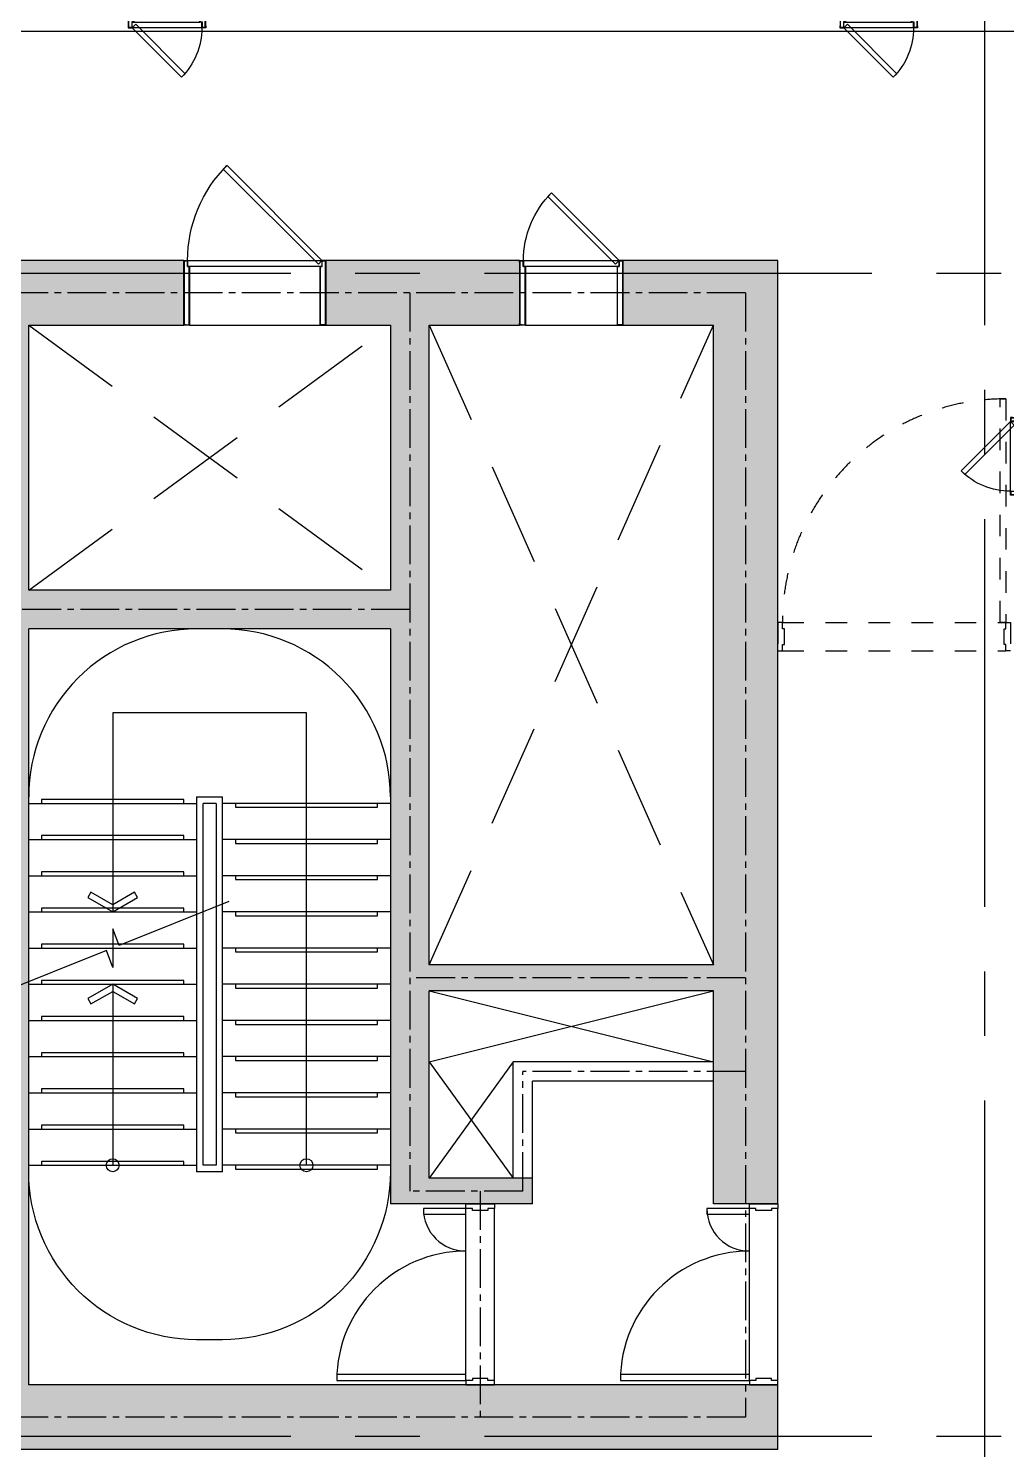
# Model space of a CAD drawing. Header units: millimetres. Extents: x 10000 to 302800, y 6800 to 229018.
# Drawn here: x 223176 to 230748, y 143137 to 154133 of the extents above; entities that cross this region are included whole.
import ezdxf

# ---------------------------------------------------------------- set-up
doc = ezdxf.new("R2010")
doc.units = ezdxf.units.MM
doc.header["$LTSCALE"] = 400
doc.header["$MEASUREMENT"] = 0
for name, pattern in [('X-CORE_6~19F$0$CEN', [62, 60, -1, 0, -1]), ('X-CORE_6~19F$0$CENTER2', [1.125, 0.75, -0.125, 0.125, -0.125]), ('X-CORE_6~19F$0$DASHED', [3, 2, -1]), ('X-F_Exit_7F~20F$0$18$0$STYLE_19', [0.83328, 0.41656, -0.41672]), ('X-GRID_5~ROOF$0$CENTER2', [1.125, 0.75, -0.125, 0.125, -0.125])]:
    doc.linetypes.add(name, pattern=pattern)
doc.layers.get('0').update_dxf_attribs({"linetype": 'CONTINUOUS'})
for name, color, linetype in [('A-DIM1', 7, 'CONTINUOUS'), ('X-CORE_6~19F$0$A-CEN2', 8, 'X-CORE_6~19F$0$CENTER2'), ('X-CORE_6~19F$0$A-CON', 2, 'CONTINUOUS'), ('X-CORE_6~19F$0$A-DOOR', 4, 'CONTINUOUS'), ('X-CORE_6~19F$0$A-DOORF', 9, 'CONTINUOUS'), ('X-CORE_6~19F$0$A-ELE4', 8, 'CONTINUOUS'), ('X-CORE_6~19F$0$A-ETC', 9, 'CONTINUOUS'), ('X-CORE_6~19F$0$A-HAT', 252, 'CONTINUOUS'), ('X-CORE_6~19F$0$A-HR', 6, 'CONTINUOUS'), ('X-CORE_6~19F$0$A-OPEN1', 1, 'X-CORE_6~19F$0$CEN'), ('X-CORE_6~19F$0$A-OPEN2', 9, 'X-CORE_6~19F$0$DASHED'), ('X-CORE_6~19F$0$A-STR', 4, 'CONTINUOUS'), ('X-CORE_6~19F$0$A-SYM', 7, 'CONTINUOUS'), ('X-CORE_6~19F$0$A-WALD', 7, 'CONTINUOUS'), ('X-F_Exit_7F~20F$0$A-FSD', 4, 'CONTINUOUS'), ('X-GRID_5~ROOF$0$A-CEN1', 1, 'X-GRID_5~ROOF$0$CENTER2'), ('X-INT-HOTEL-8F$0$A-DOOR', 4, 'CONTINUOUS'), ('X-ROOM TYPE-SR-1.3+1.7Bay$0$.WA_Wall-Finish', 252, 'CONTINUOUS'), ('X-ROOM TYPE-SR-3Bay$0$.WA_Wall-Finish', 252, 'CONTINUOUS')]:
    doc.layers.add(name, color=color, linetype=linetype)

# ---------------------------------------------------------------- blocks, each defined once
blk = doc.blocks.new('X-CORE_6~19F$0$201105_FSD(1300)')
at = {"layer": 'X-CORE_6~19F$0$A-DOOR'}
for points in [[(52494, 126259), (52494, 126304), (52164, 126304), (52164, 126259)], [(52714, 126339), (52714, 126304), (52664, 126304), (52664, 126289), (52544, 126289), (52544, 126304), (52494, 126304), (52494, 126339)], [(52494, 124974), (52494, 125019), (51494, 125019), (51494, 124974)], [(52714, 124939), (52714, 124974), (52664, 124974), (52664, 124989), (52544, 124989), (52544, 124974), (52494, 124974), (52494, 124939)]]:
    blk.add_lwpolyline(points, close=True, dxfattribs=at)
at = {"layer": 'X-CORE_6~19F$0$A-DOORF'}
for centre, radius, start, end in [((52494, 126304), 330, 180, 270), ((52494, 124974), 1000, 90, 180)]:
    blk.add_arc(centre, radius, start, end, dxfattribs=at)
at = {"layer": 'X-CORE_6~19F$0$A-ELE4'}
for p, q in [((52494, 124974), (52494, 126304)), ((52714, 124974), (52714, 126304))]:
    blk.add_line(p, q, dxfattribs=at)
blk = doc.blocks.new('*U113')
at = {"layer": 'X-CORE_6~19F$0$A-DOOR', "color": 8}
for p, q in [((770, 0), (30, 0)), ((45, -45), (755, -45)), ((755, -500), (45, -500))]:
    blk.add_line(p, q, dxfattribs=at)
at = {"layer": 'X-CORE_6~19F$0$A-DOOR'}
for points in [[(553, 523), (30, 0), (58, -28), (582, 495)], [(2, -15), (2, -15), (2, -15), (0, -15), (0, 0), (30, 0), (30, -45), (45, -45), (45, -500), (0, -500), (0, -485), (2, -485), (2, -485), (2, -485), (2, -498), (43, -498), (43, -47), (28, -47), (28, -2), (2, -2)], [(798, -15), (798, -15), (798, -15), (800, -15), (800, 0), (770, 0), (770, -45), (755, -45), (755, -500), (800, -500), (800, -485), (798, -485), (798, -485), (798, -485), (798, -498), (757, -498), (757, -47), (772, -47), (772, -2), (798, -2)]]:
    blk.add_lwpolyline(points, close=True, dxfattribs=at)
at = {"layer": 'X-CORE_6~19F$0$A-DOOR', "color": 8}
for points in [[(20, -498), (2, -498), (2, -2), (20, -2), (20, -3), (3, -3), (3, -497), (20, -497)], [(780, -498), (798, -498), (798, -2), (780, -2), (780, -3), (797, -3), (797, -497), (780, -497)]]:
    blk.add_lwpolyline(points, close=True, dxfattribs=at)
blk.add_arc((30, 0), 740, 0, 45, dxfattribs=at)
blk = doc.blocks.new('*U114')
at = {"layer": 'X-CORE_6~19F$0$A-DOOR', "color": 8}
for p, q in [((1070, 0), (30, 0)), ((45, -45), (1055, -45)), ((1055, -500), (45, -500))]:
    blk.add_line(p, q, dxfattribs=at)
at = {"layer": 'X-CORE_6~19F$0$A-DOOR'}
for points in [[(765, 735), (30, 0), (58, -28), (794, 707)], [(2, -15), (2, -15), (2, -15), (0, -15), (0, 0), (30, 0), (30, -45), (45, -45), (45, -500), (0, -500), (0, -485), (2, -485), (2, -485), (2, -485), (2, -498), (43, -498), (43, -47), (28, -47), (28, -2), (2, -2)], [(1098, -15), (1098, -15), (1098, -15), (1100, -15), (1100, 0), (1070, 0), (1070, -45), (1055, -45), (1055, -500), (1100, -500), (1100, -485), (1098, -485), (1098, -485), (1098, -485), (1098, -498), (1057, -498), (1057, -47), (1072, -47), (1072, -2), (1098, -2)]]:
    blk.add_lwpolyline(points, close=True, dxfattribs=at)
at = {"layer": 'X-CORE_6~19F$0$A-DOOR', "color": 8}
for points in [[(20, -498), (2, -498), (2, -2), (20, -2), (20, -3), (3, -3), (3, -497), (20, -497)], [(1080, -498), (1098, -498), (1098, -2), (1080, -2), (1080, -3), (1097, -3), (1097, -497), (1080, -497)]]:
    blk.add_lwpolyline(points, close=True, dxfattribs=at)
blk.add_arc((30, 0), 1040, 0, 45, dxfattribs=at)
blk = doc.blocks.new('X-CORE_6~19F$0$201207_점검구 수정용_JANG')
at = {"layer": 'X-CORE_6~19F$0$A-DOOR', "xscale": -1, "rotation": 359.9999999999994}
for name, p in [('*U114', (220699, 56871)), ('*U113', (222999, 56871))]:
    blk.add_blockref(name, p, dxfattribs=at)
blk = doc.blocks.new('X-CORE_6~19F')
at = {"layer": 'X-CORE_6~19F$0$A-HAT'}
h = blk.add_hatch(dxfattribs=at)
h.set_pattern_fill('AR-CONC', color=256)
h.set_pattern_definition([(50, (0, 0), (182.18467, -15.93909), [19.05, -209.55]), (355, (0, 0), (-35.24283, 191.05664), [15.24, -167.64]), (100.451, (15.18, -1.33), (146.9425, 175.11669), [16.19, -178.09]), (46.1842, (0, 50.8), (271.07904, -42.04233), [28.575, -314.325]), (96.6356, (22.6, 47.3), (237.40423, 247.42556), [24.285, -267.135]), (351.184, (0, 50.8), (237.4046, 247.42512), [22.86, -251.46]), (21, (25.4, 38.1), (151.61488, -102.26552), [19.05, -209.55]), (326, (25.4, 38.1), (61.80203, 184.18797), [15.24, -167.64]), (71.4514, (38.03, 29.58), (213.41649, 81.92286), [16.19, -178.09]), (37.5, (0, 0), (3.088603, 84.555039), [0, -165.608, 0, -170.18, 0, -168.275]), (7.5, (0, 0), (66.819663, 100.180575), [0, -97.028, 0, -161.798, 0, -64.135]), (327.5, (-56.64, 0), (135.590595, -5.728744), [0, -63.5, 0, -198.12, 0, -262.89]), (317.5, (-82.04, 0), (148.12918, 25.42649), [0, -82.55, 0, -131.572, 0, -186.69])])
h.paths.add_polyline_path([(217129, 48171), (214449, 48171), (214449, 49471), (218099, 49471), (218099, 48171), (217929, 48171), (217929, 47671), (224199, 47671), (224199, 48171), (218399, 48171), (218399, 54021), (221199, 54021), (221199, 49571), (222299, 49571), (222299, 49771), (221499, 49771), (221499, 51221), (223699, 51221), (223699, 49571), (224199, 49571), (224199, 56871), (222999, 56871), (222999, 56371), (223699, 56371), (223699, 51421), (221499, 51421), (221499, 56371), (222199, 56371), (222199, 56871), (220699, 56871), (220699, 56371), (221199, 56371), (221199, 54321), (218399, 54321), (218399, 56371), (219599, 56371), (219599, 56871), (215399, 56871), (215399, 56371), (218099, 56371), (218099, 55371), (214149, 55371), (214149, 55071), (215099, 55071), (215099, 54421), (215399, 54421), (215399, 55071), (218099, 55071), (218099, 49671), (215399, 49671), (215399, 50321), (215099, 50321), (215099, 49671), (214149, 49671), (214149, 48171), (212699, 48171), (212699, 55071), (212799, 55071), (212799, 55371), (212699, 55371), (212699, 56871), (212399, 56871), (212399, 47671), (217129, 47671)])
h.paths.add_polyline_path([(215399, 53021), (215099, 53021), (215099, 51721), (215399, 51721)], flags=17)
h.paths.add_polyline_path([(209599, 48821), (209299, 48821), (209299, 48171), (206599, 48171), (206599, 56371), (209299, 56371), (209299, 55721), (209599, 55721), (209599, 56871), (205899, 56871), (205899, 56371), (206299, 56371), (206299, 53871), (203599, 53871), (203599, 56371), (205099, 56371), (205099, 56871), (203299, 56871), (203299, 52921), (203599, 52921), (203599, 53571), (206299, 53571), (206299, 48171), (203599, 48171), (203599, 48821), (203299, 48821), (203299, 47671), (209599, 47671)])
h.paths.add_polyline_path([(209599, 51571), (209299, 51571), (209299, 50221), (209599, 50221)], flags=17)
h.paths.add_polyline_path([(209599, 54321), (209299, 54321), (209299, 52971), (209599, 52971)], flags=17)
h.paths.add_polyline_path([(203599, 51521), (203299, 51521), (203299, 50221), (203599, 50221)], flags=17)
h.paths.add_polyline_path([(200099, 48821), (199799, 48821), (199799, 48171), (197099, 48171), (197099, 53571), (199799, 53571), (199799, 52921), (200099, 52921), (200099, 56871), (198999, 56871), (198999, 56371), (199799, 56371), (199799, 53871), (197099, 53871), (197099, 56371), (197899, 56371), (197899, 56871), (195849, 56871), (195849, 56371), (196799, 56371), (196799, 54471), (193999, 54471), (193999, 56371), (195049, 56371), (195049, 56871), (193699, 56871), (193699, 49771), (192949, 49771), (192949, 49571), (193999, 49571), (193999, 54171), (196799, 54171), (196799, 48171), (192499, 48171), (192499, 47671), (200099, 47671)])
h.paths.add_polyline_path([(200099, 51521), (199799, 51521), (199799, 50221), (200099, 50221)], flags=17)
h.paths.add_polyline_path([(191099, 49621), (190799, 49621), (190799, 48971), (188099, 48971), (188099, 54371), (190799, 54371), (190799, 53721), (191099, 53721), (191099, 54371), (192299, 54371), (192299, 56871), (189801, 56871), (189801, 56371), (191999, 56371), (191999, 54671), (188099, 54671), (188099, 56371), (188999, 56371), (188999, 56871), (187349, 56871), (187349, 56371), (187599, 56371), (187599, 48171), (185999, 48171), (185999, 56371), (186249, 56371), (186249, 56871), (185799, 56871), (185799, 47671), (191099, 47671)])
h.paths.add_polyline_path([(188099, 48171), (188099, 48771), (190799, 48771), (190799, 48171)], flags=16)
h.paths.add_polyline_path([(191099, 52321), (190799, 52321), (190799, 51021), (191099, 51021)], flags=17)
at = {"layer": 'X-CORE_6~19F$0$A-CEN2'}
for p, q in [((223949, 56621), (212549, 56621)), ((221349, 56621), (221349, 49671)), ((223949, 56621), (223949, 47921)), ((221349, 54171), (218249, 54171)), ((223949, 51321), (221349, 51321)), ((223949, 50596), (222224, 50596)), ((222224, 49671), (222224, 50596)), ((222224, 49671), (221349, 49671)), ((221894, 49671), (221894, 47921)), ((223949, 47921), (212549, 47921))]:
    blk.add_line(p, q, dxfattribs=at)
at = {"layer": 'X-CORE_6~19F$0$A-CON', "ltscale": 10}
for p, q in [((219599, 56871), (215399, 56871)), ((219599, 56371), (219599, 56871)), ((220699, 56871), (220699, 56371)), ((222199, 56871), (220699, 56871)), ((222199, 56871), (222199, 56371)), ((224199, 56871), (222999, 56871)), ((222999, 56871), (222999, 56371)), ((224199, 49571), (224199, 56871)), ((218399, 56371), (219599, 56371)), ((218399, 54321), (218399, 56371)), ((220699, 56371), (221199, 56371)), ((221199, 56371), (221199, 54321)), ((221499, 51421), (221499, 56371)), ((221499, 56371), (222199, 56371)), ((222999, 56371), (223699, 56371)), ((223699, 51421), (223699, 56371)), ((221199, 54321), (218399, 54321)), ((218399, 48171), (218399, 54021)), ((221199, 54021), (218399, 54021)), ((221199, 54021), (221199, 49571)), ((223699, 51421), (221499, 51421)), ((221499, 49771), (221499, 51221)), ((223699, 51221), (221499, 51221)), ((223699, 49571), (223699, 51221)), ((222299, 49771), (221499, 49771)), ((222299, 49571), (222299, 49771)), ((222299, 49571), (221199, 49571)), ((224199, 49571), (223699, 49571)), ((224199, 48171), (218399, 48171)), ((224199, 47671), (224199, 48171)), ((224199, 47671), (217929, 47671))]:
    blk.add_line(p, q, dxfattribs=at)
at = {"layer": 'X-CORE_6~19F$0$A-ELE4'}
for points in [[(219599, 52671), (219599, 52701), (218499, 52701), (218499, 52671)], [(219999, 52671), (219999, 52641), (221099, 52641), (221099, 52671)], [(219599, 52391), (219599, 52421), (218499, 52421), (218499, 52391)], [(219999, 52391), (219999, 52361), (221099, 52361), (221099, 52391)], [(219599, 52111), (219599, 52141), (218499, 52141), (218499, 52111)], [(219999, 52111), (219999, 52081), (221099, 52081), (221099, 52111)], [(219599, 51831), (219599, 51861), (218499, 51861), (218499, 51831)], [(219999, 51831), (219999, 51801), (221099, 51801), (221099, 51831)], [(219599, 51551), (219599, 51581), (218499, 51581), (218499, 51551)], [(219999, 51551), (219999, 51521), (221099, 51521), (221099, 51551)], [(219599, 51271), (219599, 51301), (218499, 51301), (218499, 51271)], [(219999, 51271), (219999, 51241), (221099, 51241), (221099, 51271)], [(219599, 50991), (219599, 51021), (218499, 51021), (218499, 50991)], [(219999, 50991), (219999, 50961), (221099, 50961), (221099, 50991)], [(219599, 50711), (219599, 50741), (218499, 50741), (218499, 50711)], [(219999, 50711), (219999, 50681), (221099, 50681), (221099, 50711)], [(219599, 50431), (219599, 50461), (218499, 50461), (218499, 50431)], [(219999, 50431), (219999, 50401), (221099, 50401), (221099, 50431)], [(219599, 50151), (219599, 50181), (218499, 50181), (218499, 50151)], [(219999, 50151), (219999, 50121), (221099, 50121), (221099, 50151)], [(219599, 49871), (219599, 49901), (218499, 49901), (218499, 49871)], [(219999, 49871), (219999, 49841), (221099, 49841), (221099, 49871)]]:
    blk.add_lwpolyline(points, dxfattribs=at)
at = {"layer": 'X-CORE_6~19F$0$A-ETC', "flags": 128}
for points in [[(221199, 52721, 0.414214), (219899, 54021), (219699, 54021, 0.414214), (218399, 52721)], [(221199, 49821, -0.414214), (219899, 48521), (219699, 48521, -0.414214), (218399, 49821)]]:
    blk.add_lwpolyline(points, format="xyb", dxfattribs=at)
at = {"layer": 'X-CORE_6~19F$0$A-HR'}
for p, q in [((219699, 52721), (219699, 49821)), ((219699, 52721), (219899, 52721)), ((219899, 49821), (219899, 52721)), ((219749, 49871), (219749, 52671)), ((219849, 52671), (219749, 52671)), ((219849, 52671), (219849, 49871)), ((219899, 49821), (219699, 49821)), ((219849, 49871), (219749, 49871))]:
    blk.add_line(p, q, dxfattribs=at)
at = {"layer": 'X-CORE_6~19F$0$A-OPEN1', "ltscale": 0.3}
for p, q in [((221499, 50671), (223699, 51221)), ((221499, 51221), (223699, 50671)), ((221499, 50671), (222149, 49771)), ((222149, 50671), (221499, 49771))]:
    blk.add_line(p, q, dxfattribs=at)
at = {"layer": 'X-CORE_6~19F$0$A-OPEN2'}
for p, q in [((218399, 56371), (221199, 54321)), ((218399, 54321), (221199, 56371)), ((221499, 56371), (223699, 51421)), ((221499, 51421), (223699, 56371))]:
    blk.add_line(p, q, dxfattribs=at)
at = {"layer": 'X-CORE_6~19F$0$A-STR'}
for p, q in [((218399, 52671), (219699, 52671)), ((221199, 52671), (219899, 52671)), ((218399, 52391), (219699, 52391)), ((221199, 52391), (219899, 52391)), ((218399, 52111), (219699, 52111)), ((221199, 52111), (219899, 52111)), ((218399, 51831), (219699, 51831)), ((221199, 51831), (219899, 51831)), ((218399, 51551), (219699, 51551)), ((221199, 51551), (219899, 51551)), ((218399, 51271), (219699, 51271)), ((221199, 51271), (219899, 51271)), ((218399, 50991), (219699, 50991)), ((221199, 50991), (219899, 50991)), ((218399, 50711), (219699, 50711)), ((221199, 50711), (219899, 50711)), ((218399, 50431), (219699, 50431)), ((221199, 50431), (219899, 50431)), ((218399, 50151), (219699, 50151)), ((221199, 50151), (219899, 50151)), ((218399, 49871), (219699, 49871)), ((221199, 49871), (219899, 49871))]:
    blk.add_line(p, q, dxfattribs=at)
at = {"layer": 'X-CORE_6~19F$0$A-SYM'}
for points in [[(220549, 49871), (220549, 53371), (219049, 53371), (219049, 51831)], [(219949, 51911), (219098, 51571), (219049, 51701), (219049, 51401), (219000, 51532), (218149, 51191)], [(219049, 51271), (219049, 49871)]]:
    blk.add_lwpolyline(points, dxfattribs=at)
for points in [[(219241, 51942), (219217, 51984), (219049, 51887), (218881, 51984), (218857, 51942), (219049, 51831)], [(218857, 51160), (218881, 51119), (219049, 51216), (219217, 51119), (219241, 51160), (219049, 51271)]]:
    blk.add_lwpolyline(points, close=True, dxfattribs=at)
for centre in [(219049, 49871), (220549, 49871)]:
    blk.add_circle(centre, 50, dxfattribs=at)
at = {"layer": 'X-CORE_6~19F$0$A-WALD', "linetype": 'ByBlock'}
for p, q in [((223699, 50671), (222149, 50671)), ((222149, 49771), (222149, 50671)), ((223699, 50521), (222299, 50521)), ((222299, 49771), (222299, 50521))]:
    blk.add_line(p, q, dxfattribs=at)
at = {"layer": 'X-CORE_6~19F$0$A-DOOR'}
for name, p in [('X-CORE_6~19F$0$201207_점검구 수정용_JANG', (0, 0)), ('X-CORE_6~19F$0$201105_FSD(1300)', (169290, -76768)), ('X-CORE_6~19F$0$201105_FSD(1300)', (171485, -76768))]:
    blk.add_blockref(name, p, dxfattribs=at)
blk = doc.blocks.new('X-F_Exit_7F~20F')
at = {"layer": 'X-F_Exit_7F~20F$0$A-FSD', "linetype": 'X-F_Exit_7F~20F$0$18$0$STYLE_19'}
for p, q in [((224234, 54071), (225964, 54071, 0)), ((224234, 53851), (225964, 53851, 0))]:
    blk.add_line(p, q, dxfattribs=at)
for points in [[(225964, 54071), (225919, 54071), (225919, 55801), (225964, 55801)], [(224199, 53851), (224234, 53851), (224234, 53901), (224249, 53901), (224249, 54021), (224234, 54021), (224234, 54071), (224199, 54071)], [(225999, 53851), (225964, 53851), (225964, 53901), (225949, 53901), (225949, 54021), (225964, 54021), (225964, 54071), (225999, 54071)]]:
    blk.add_lwpolyline(points, close=True, dxfattribs=at)
blk.add_arc((225964, 54071), 1730, 90, 180, dxfattribs=at)
blk = doc.blocks.new('X-GRID_5~ROOF')
at = {"layer": 'X-GRID_5~ROOF$0$A-CEN1', "ltscale": 10}
blk.add_line((225799, 81871), (225799, 33068), dxfattribs=at)
for points in [[(251927, 56771), (158517, 56771)], [(251927, 47771), (158517, 47771)]]:
    blk.add_lwpolyline(points, dxfattribs=at)
blk = doc.blocks.new('X-ROOM TYPE-SR-1.3+1.7Bay')
at = {"layer": 'X-ROOM TYPE-SR-1.3+1.7Bay$0$.WA_Wall-Finish'}
blk.add_line((216499, 58646, 0), (220599, 58646, 0), dxfattribs=at)
blk = doc.blocks.new('X-ROOM TYPE-SR-3Bay')
at = {"layer": 'X-ROOM TYPE-SR-3Bay$0$.WA_Wall-Finish'}
blk.add_line((220599, 58646), (227104, 58646), dxfattribs=at)
blk = doc.blocks.new('*U122')
at = {"layer": 'X-INT-HOTEL-8F$0$A-DOOR', "color": 8}
for p, q in [((570, 0), (30, 0)), ((45, -45), (555, -45)), ((555, -200), (45, -200))]:
    blk.add_line(p, q, dxfattribs=at)
at = {"layer": 'X-INT-HOTEL-8F$0$A-DOOR'}
for points in [[(412, 382), (30, 0), (58, -28), (440, 354)], [(2, -15), (2, -15), (2, -15), (0, -15), (0, 0), (30, 0), (30, -45), (45, -45), (45, -200), (0, -200), (0, -185), (2, -185), (2, -185), (2, -185), (2, -198), (43, -198), (43, -47), (28, -47), (28, -2), (2, -2)], [(598, -15), (598, -15), (598, -15), (600, -15), (600, 0), (570, 0), (570, -45), (555, -45), (555, -200), (600, -200), (600, -185), (598, -185), (598, -185), (598, -185), (598, -198), (557, -198), (557, -47), (572, -47), (572, -2), (598, -2)]]:
    blk.add_lwpolyline(points, close=True, dxfattribs=at)
at = {"layer": 'X-INT-HOTEL-8F$0$A-DOOR', "color": 8}
for points in [[(20, -198), (2, -198), (2, -2), (20, -2), (20, -3), (3, -3), (3, -197), (20, -197)], [(580, -198), (598, -198), (598, -2), (580, -2), (580, -3), (597, -3), (597, -197), (580, -197)]]:
    blk.add_lwpolyline(points, close=True, dxfattribs=at)
blk.add_arc((30, 0), 540, 0, 45, dxfattribs=at)
blk = doc.blocks.new('X-INT-HOTEL-8F$0$객실 샤프트 점검도어(HOTEL)')
at = {"layer": 'X-INT-HOTEL-8F$0$A-DOOR'}
for p, xscale, rotation in [((216854, 69371), -1, 180), ((222364, 69371), -1, 180), ((223684, 66356), -1.000000000000002, 90)]:
    blk.add_blockref('*U122', p, dxfattribs=dict(at, xscale=xscale, rotation=rotation))
blk = doc.blocks.new('X-INT-HOTEL-8F')
for name in ['X-ROOM TYPE-SR-1.3+1.7Bay', 'X-ROOM TYPE-SR-3Bay']:
    blk.add_blockref(name, (0, 0))
at = {"layer": 'X-INT-HOTEL-8F$0$A-DOOR'}
blk.add_blockref('X-INT-HOTEL-8F$0$객실 샤프트 점검도어(HOTEL)', (2315, -10700), dxfattribs=at)
blk = doc.blocks.new('X-BASE-8F')
for name in ['X-GRID_5~ROOF', 'X-F_Exit_7F~20F', 'X-CORE_6~19F']:
    blk.add_blockref(name, (0, 0))
blk.add_blockref('X-INT-HOTEL-8F', (0, 0))

msp = doc.modelspace()

# ---------------------------------------------------------------- block references
at = {"layer": 'A-DIM1'}
msp.add_blockref('X-BASE-8F', (4779, 95466), dxfattribs=at)

doc.saveas('drawing.dxf')
